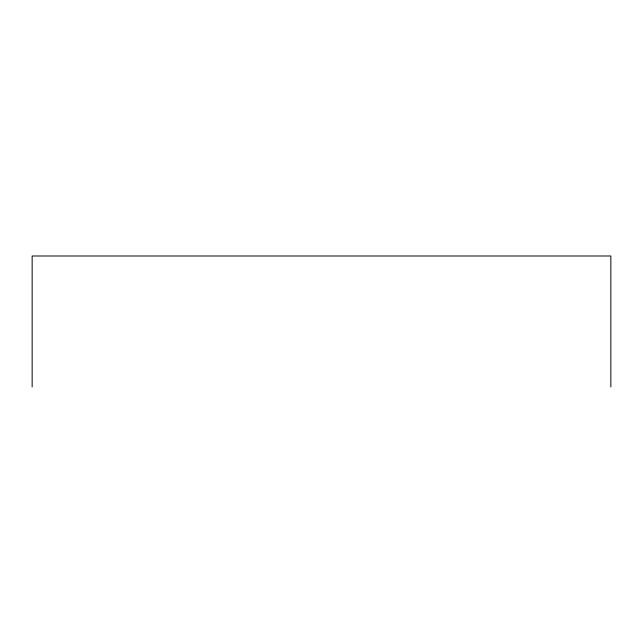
<?xml version="1.0" encoding="UTF-8"?>
<svg xmlns="http://www.w3.org/2000/svg" width="643" height="643" viewBox="0 0 643 643"><rect width="100%" height="100%" fill="white"/><g stroke="black" fill="none" stroke-linecap="round" stroke-linejoin="round"><path stroke-width="0.96" d="M610.85 387.006L610.85 255.994L32.15 255.994L32.15 387.006"/></g></svg>
